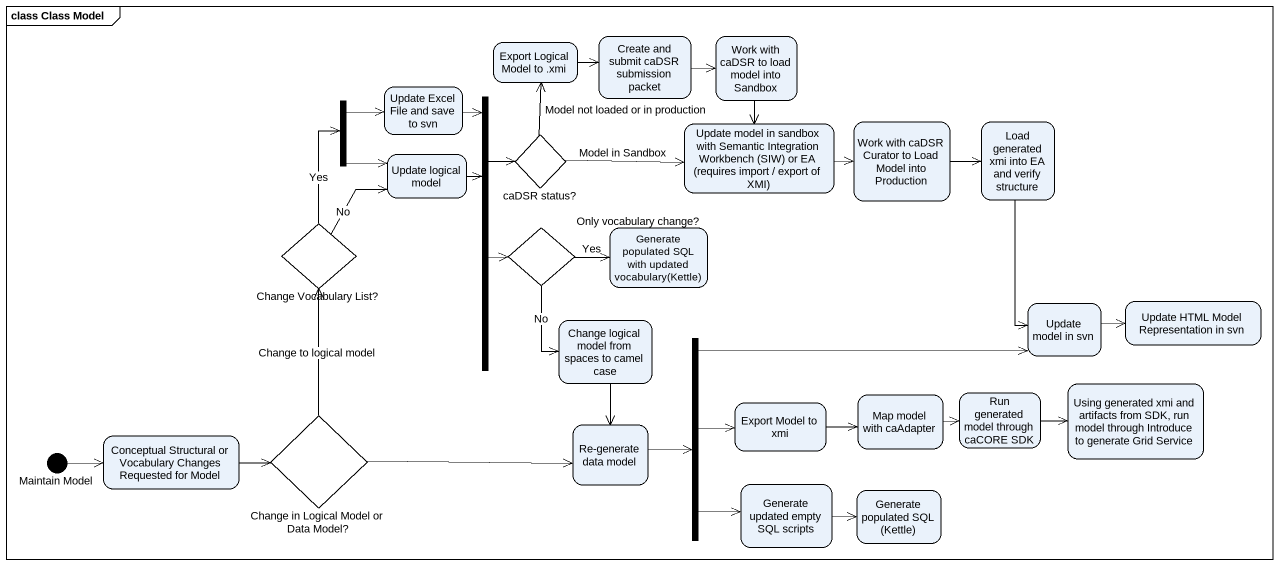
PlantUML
@startuml
mainframe class Class Model
hide empty description
state "Export Logical Model to .xmi" as Export_Logical_Model_to_xmi
state "Create and submit caDSR submission packet" as Create_and_submit_caDSR
state "Work with caDSR to load model into Sandbox" as Work_with_caDSR_to_load
state fork1 <<fork>>
state "Update Excel File and save to svn" as Update_Excel_File_and_save
state fork2 <<fork>>
state "caDSR status?" as caDSR_status <<choice>>
state "Update model in sandbox with Semantic Integration Workbench (SIW) or EA (requires import / export of XMI)" as Update_model_in_sandbox
state "Work with caDSR Curator to Load Model into Production" as Work_with_caDSR_Curator_to
state "Load generated xmi into EA and verify structure" as Load_generated_xmi_into_EA
state "Update logical model" as Update_logical_model
state "Change Vocabulary List?" as Change_Vocabulary_List <<choice>>
state "Only vocabulary change?" as Only_vocabulary_change <<choice>>
state "Generate populated SQL with updated vocabulary(Kettle)" as Generate_populated_SQL_with
state "Change logical model from spaces to camel case" as Change_logical_model_from
state "Update model in svn" as Update_model_in_svn
state "Update HTML Model Representation in svn" as Update_HTML_Model
state fork3 <<fork>>
state "Change in Logical Model or Data Model?" as Change_in_Logical_Model_or <<choice>>
state "Export Model to xmi" as Export_Model_to_xmi
state "Map model with caAdapter" as Map_model_with_caAdapter
state "Run generated model through caCORE SDK" as Run_generated_model_through
state "Using generated xmi and artifacts from SDK, run model through Introduce to generate Grid Service" as Using_generated_xmi_and
state "Maintain Model" as Maintain_Model <<start>>
state "Conceptual Structural or Vocabulary Changes Requested for Model" as Conceptual_Structural_or
state "Re-generate data model" as Re_generate_data_model
state "Generate updated empty SQL scripts" as Generate_updated_empty_SQL
state "Generate populated SQL (Kettle)" as Generate_populated_SQL
Export_Logical_Model_to_xmi -right-> Create_and_submit_caDSR
Create_and_submit_caDSR -right-> Work_with_caDSR_to_load
Work_with_caDSR_to_load --> Update_model_in_sandbox
fork1 -right-> Update_Excel_File_and_save
fork1 -right-> Update_logical_model
Update_Excel_File_and_save --> fork2
fork2 -up-> caDSR_status
fork2 -right-> Only_vocabulary_change
caDSR_status -up-> Export_Logical_Model_to_xmi : Model not loaded or in production
caDSR_status -right-> Update_model_in_sandbox : Model in Sandbox
Update_model_in_sandbox -right-> Work_with_caDSR_Curator_to
Work_with_caDSR_Curator_to -right-> Load_generated_xmi_into_EA
Load_generated_xmi_into_EA --> Update_model_in_svn
Update_logical_model --> fork2
Change_Vocabulary_List -up-> fork1 : Yes
Change_Vocabulary_List -up-> Update_logical_model : No
Only_vocabulary_change -right-> Generate_populated_SQL_with : Yes
Only_vocabulary_change --> Change_logical_model_from : No
Change_logical_model_from --> Re_generate_data_model
Update_model_in_svn -right-> Update_HTML_Model
fork3 -right-> Update_model_in_svn
fork3 -right-> Export_Model_to_xmi
fork3 --> Generate_updated_empty_SQL
Change_in_Logical_Model_or -up-> Change_Vocabulary_List : Change to logical model
Change_in_Logical_Model_or -right-> Re_generate_data_model
Export_Model_to_xmi -right-> Map_model_with_caAdapter
Map_model_with_caAdapter -right-> Run_generated_model_through
Run_generated_model_through -right-> Using_generated_xmi_and
Maintain_Model -right-> Conceptual_Structural_or
Conceptual_Structural_or -right-> Change_in_Logical_Model_or
Re_generate_data_model -right-> fork3
Generate_updated_empty_SQL -right-> Generate_populated_SQL
@enduml
